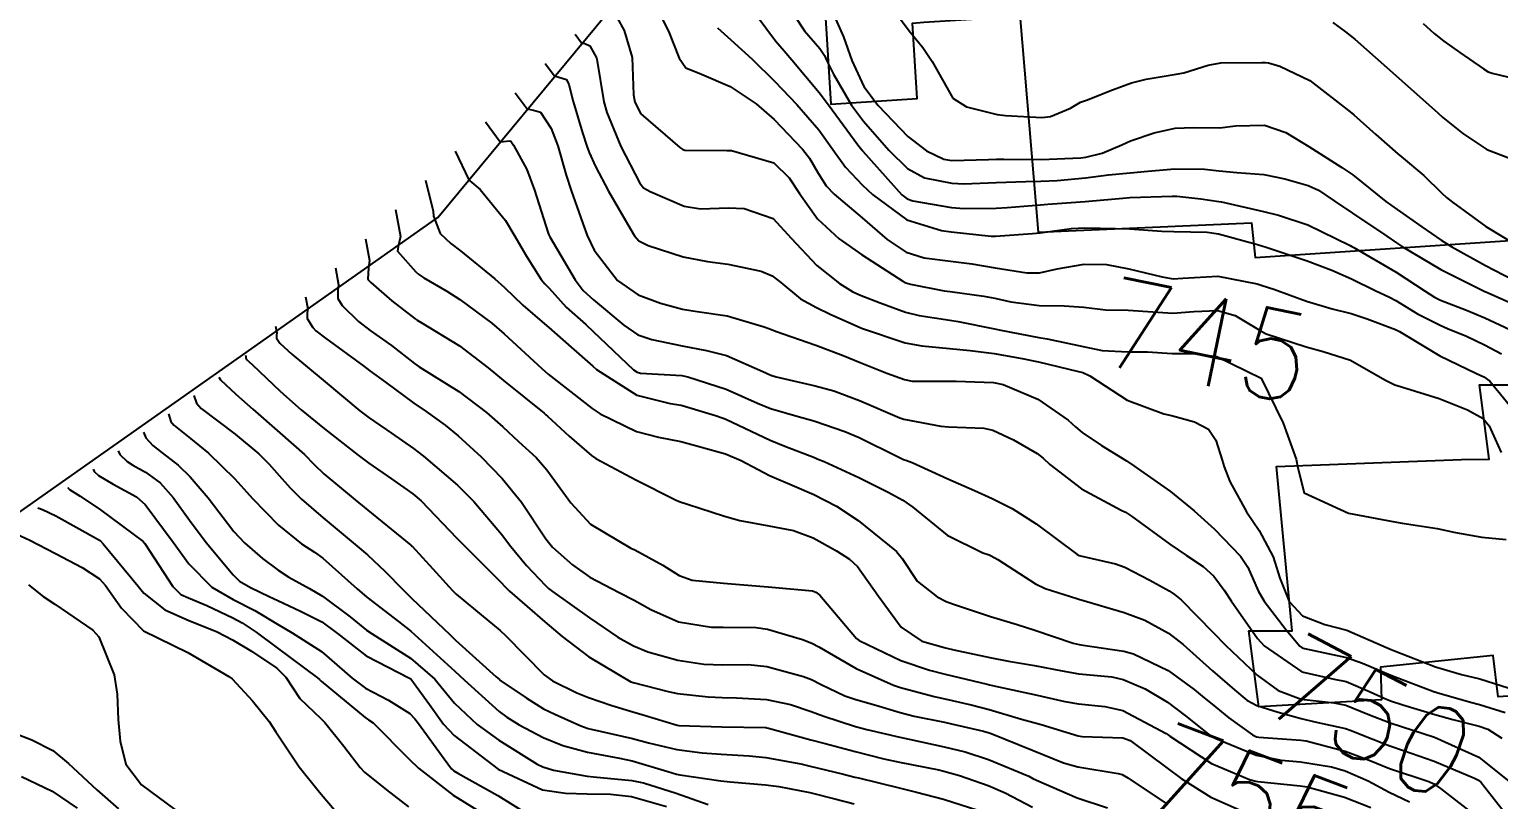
# Model space of a CAD drawing. Header units: metres. Extents: x 318500 to 325275, y 7408834 to 7428799.
# Drawn here: x 322709.2 to 322775.1, y 7418448.7 to 7418483.2 of the extents above; entities that cross this region are included whole.
import ezdxf
from ezdxf.enums import TextEntityAlignment as Align

# ---------------------------------------------------------------- set-up
doc = ezdxf.new("R2010")
doc.units = ezdxf.units.M
doc.header["$MEASUREMENT"] = 0
for name, color, linetype in [('Area', 45, 'Continuous'), ('Cotas', 45, 'Continuous'), ('Curvas de Nivel 1m', 11, 'Continuous'), ('Curvas de Nivel 5m', 15, 'Continuous'), ('Edificações', 30, 'Continuous'), ('Vias Primárias', 230, 'Continuous')]:
    doc.layers.add(name, color=color, linetype=linetype)
doc.styles.add('Style-STANDARD', font='STANDARD.shx')

msp = doc.modelspace()

# ---------------------------------------------------------------- linework, layer by layer
at = {"layer": 'Area'}
msp.add_lwpolyline([(322698.596, 7418454.465), (322727.504, 7418474.798), (322735.121, 7418483.975)], dxfattribs=at)
at = {"layer": 'Curvas de Nivel 1m', "flags": 128}
for points, elevation in [([(322737.464, 7418483.958), (322737.863, 7418483.153), (322738.341, 7418481.945), (322738.644, 7418481.513), (322739.343, 7418481.226), (322740.632, 7418480.684), (322741.791, 7418479.898), (322742.61, 7418479.193), (322743.878, 7418477.871), (322744.184, 7418477.464), (322744.579, 7418476.794), (322744.944, 7418476.225), (322745.301, 7418475.849), (322746.554, 7418474.785), (322747.676, 7418473.819), (322748.532, 7418473.25), (322749.335, 7418472.991), (322750.526, 7418472.841), (322751.477, 7418472.718), (322752.522, 7418472.549), (322753.941, 7418472.313), (322754.519, 7418472.323), (322755.306, 7418472.503), (322756.525, 7418472.713), (322757.528, 7418472.688), (322758.522, 7418472.502), (322760.027, 7418472.145), (322760.516, 7418472.055), (322760.953, 7418472.08), (322762.518, 7418472.174), (322764.279, 7418471.828), (322764.512, 7418471.752), (322765.029, 7418471.585), (322766.505, 7418471.054), (322767.645, 7418470.697), (322768.499, 7418470.487), (322769.224, 7418470.259), (322770.493, 7418469.772), (322770.671, 7418469.687), (322770.977, 7418469.505), (322772.477, 7418468.592), (322774.129, 7418467.802), (322774.463, 7418467.647), (322774.73, 7418467.457), (322776.225, 7418465.641)], 744), ([(322741.797, 7418483.899), (322742.658, 7418482.724), (322743.047, 7418482.277), (322743.396, 7418481.879), (322744.628, 7418480.402), (322745.039, 7418479.854), (322746.367, 7418478.06), (322746.539, 7418477.831), (322746.56, 7418477.8), (322746.589, 7418477.769), (322748.338, 7418475.812), (322748.567, 7418475.632), (322748.826, 7418475.546), (322750.562, 7418475.253), (322751.133, 7418475.2), (322752.562, 7418475.219), (322753.059, 7418475.249), (322754.565, 7418475.374), (322754.885, 7418475.406), (322756.567, 7418475.523), (322756.727, 7418475.538), (322758.261, 7418475.675), (322758.57, 7418475.697), (322760.465, 7418475.757), (322760.571, 7418475.76), (322760.681, 7418475.759), (322761.748, 7418475.632), (322762.569, 7418475.525), (322762.684, 7418475.503), (322764.562, 7418475.065), (322765.245, 7418474.904), (322766.554, 7418474.479), (322768.455, 7418473.541), (322768.539, 7418473.496), (322768.623, 7418473.455), (322770.522, 7418472.347), (322771.822, 7418471.5), (322772.241, 7418471.226), (322772.506, 7418471.093), (322773.674, 7418470.645), (322774.498, 7418470.299), (322776.33, 7418469.442)], 742), ([(322743.509, 7418483.877), (322743.973, 7418483.18), (322744.655, 7418482.385), (322744.864, 7418482.069), (322744.96, 7418481.855), (322745.262, 7418481.23), (322746.081, 7418479.838), (322746.609, 7418479.122), (322747.749, 7418477.818), (322748.582, 7418477.003), (322749.357, 7418476.577), (322750.576, 7418476.336), (322751.117, 7418476.314), (322752.576, 7418476.368), (322753.903, 7418476.41), (322754.577, 7418476.426), (322755.311, 7418476.453), (322756.579, 7418476.574), (322757.605, 7418476.71), (322758.581, 7418476.809), (322759.369, 7418476.875), (322760.583, 7418476.981), (322761.925, 7418476.972), (322762.583, 7418476.893), (322763.376, 7418476.818), (322764.581, 7418476.736), (322765.526, 7418476.532), (322766.577, 7418476.237), (322767.041, 7418476.029), (322767.747, 7418475.552), (322768.562, 7418475), (322770.106, 7418473.965), (322770.542, 7418473.669), (322770.764, 7418473.517), (322772.525, 7418472.461), (322774.47, 7418471.501), (322774.51, 7418471.483), (322774.553, 7418471.46), (322776.502, 7418470.606)], 741), ([(322748.179, 7418483.815), (322748.664, 7418483.172), (322749.278, 7418482.423), (322749.696, 7418481.794), (322750.626, 7418480.156), (322751.238, 7418479.771), (322752.615, 7418479.425), (322752.989, 7418479.372), (322754.613, 7418479.28), (322755.004, 7418479.334), (322755.902, 7418479.711), (322756.355, 7418479.973), (322756.626, 7418480.069), (322757.793, 7418480.528), (322758.637, 7418480.843), (322759.298, 7418481.013), (322760.644, 7418481.235), (322760.992, 7418481.298), (322762.092, 7418481.628), (322762.651, 7418481.732), (322764.492, 7418481.761), (322764.652, 7418481.754), (322764.788, 7418481.735), (322765.295, 7418481.59), (322766.641, 7418480.947), (322768.461, 7418479.542), (322768.618, 7418479.403), (322769.605, 7418478.53), (322770.592, 7418477.658), (322770.764, 7418477.517), (322771.769, 7418476.689), (322772.574, 7418475.896), (322772.781, 7418475.696), (322773.048, 7418475.483), (322774.554, 7418474.404), (322776.14, 7418473.444)], 739), ([(322767.68, 7418483.555), (322768.253, 7418483.133), (322768.663, 7418482.798), (322770.1, 7418481.526), (322770.643, 7418481.045), (322772.388, 7418479.493), (322772.617, 7418479.291), (322773.512, 7418478.57), (322774.596, 7418477.858), (322775.66, 7418477.449)], 738), ([(322771.73, 7418483.504), (322772.229, 7418483.06), (322772.662, 7418482.712), (322773.382, 7418482.204), (322774.447, 7418481.463), (322774.648, 7418481.339), (322774.834, 7418481.271), (322776.641, 7418480.84)], 737), ([(322733.67, 7418483.02), (322733.959, 7418482.636), (322734.101, 7418482.601), (322734.323, 7418482.503), (322734.628, 7418481.969), (322734.649, 7418481.904), (322734.958, 7418479.987), (322735.094, 7418479.504), (322735.729, 7418477.979), (322736.574, 7418476.345), (322736.743, 7418476.138), (322737.04, 7418475.963), (322738.56, 7418475.302), (322739.292, 7418475.196), (322740.56, 7418475.237), (322741.263, 7418475.2), (322742.553, 7418474.75), (322743.366, 7418473.878), (322744.522, 7418472.644), (322745.536, 7418471.845), (322746.134, 7418471.463), (322746.505, 7418471.294), (322747.356, 7418470.967), (322748.497, 7418470.558), (322749.106, 7418470.41), (322750.494, 7418470.202), (322750.861, 7418470.142), (322752.491, 7418469.804), (322752.782, 7418469.747), (322754.485, 7418469.417), (322754.859, 7418469.35), (322756.48, 7418469.02), (322757.326, 7418468.838), (322758.477, 7418468.77), (322759.362, 7418468.776), (322760.476, 7418468.705), (322761.418, 7418468.693), (322762.474, 7418468.558), (322764.46, 7418467.59), (322765.447, 7418465.58), (322766.028, 7418463.96), (322766.111, 7418463.573), (322766.393, 7418462.453), (322768.38, 7418461.54), (322770.375, 7418461.164), (322770.787, 7418461.092), (322772.37, 7418460.843), (322773.181, 7418460.664), (322774.365, 7418460.456), (322775.456, 7418460.351)], 746), ([(322740.054, 7418483.309), (322740.659, 7418482.771), (322741.622, 7418481.9), (322742.635, 7418480.899), (322743.62, 7418479.875), (322744.603, 7418478.736), (322745.24, 7418477.85), (322745.803, 7418477.062), (322746.574, 7418476.248), (322747.016, 7418475.826), (322748.553, 7418474.694), (322750.12, 7418474.213), (322750.546, 7418474.162), (322752.338, 7418473.959), (322752.543, 7418473.957), (322754.198, 7418474.081), (322754.546, 7418474.118), (322755.95, 7418474.308), (322756.55, 7418474.336), (322757.921, 7418474.307), (322758.549, 7418474.285), (322760.011, 7418474.193), (322760.548, 7418474.171), (322762.039, 7418474.136), (322762.547, 7418474.062), (322764.303, 7418473.594), (322764.539, 7418473.52), (322764.639, 7418473.488), (322766.529, 7418472.854), (322767.641, 7418472.436), (322768.518, 7418472.042), (322769.584, 7418471.529), (322770.218, 7418471.234), (322770.506, 7418471.08), (322771.484, 7418470.484), (322772.495, 7418469.969), (322772.831, 7418469.823), (322773.673, 7418469.472), (322774.484, 7418469.082), (322775.246, 7418468.685)], 743), ([(322732.33, 7418481.71), (322732.741, 7418481.156), (322732.944, 7418481.101), (322733.285, 7418480.99), (322733.395, 7418480.772), (322733.576, 7418480.006), (322734.003, 7418478.594), (322734.201, 7418477.996), (322734.303, 7418477.71), (322734.581, 7418477.084), (322735.168, 7418475.984), (322736.041, 7418474.481), (322736.339, 7418473.972), (322736.537, 7418473.749), (322736.954, 7418473.543), (322738.527, 7418473.043), (322739.614, 7418472.834), (322740.522, 7418472.712), (322742.015, 7418472.397), (322742.514, 7418472.18), (322742.896, 7418471.884), (322743.789, 7418471.157), (322744.499, 7418470.765), (322745.114, 7418470.469), (322746.49, 7418469.846), (322746.524, 7418469.83), (322748.481, 7418469.181), (322749.234, 7418469.043), (322750.477, 7418468.93), (322751.403, 7418468.839), (322752.474, 7418468.693), (322753.73, 7418468.479), (322754.469, 7418468.328), (322756.267, 7418467.899), (322756.462, 7418467.844), (322756.768, 7418467.695), (322758.444, 7418466.609), (322760.095, 7418465.993), (322760.434, 7418465.92), (322761.474, 7418465.634), (322762.103, 7418465.301), (322762.422, 7418464.814), (322762.714, 7418463.916), (322762.806, 7418463.614), (322763.05, 7418462.961), (322763.806, 7418461.599), (322764.367, 7418460.752), (322764.995, 7418459.584), (322765.303, 7418458.617), (322765.725, 7418457.576), (322766.32, 7418456.936), (322767.32, 7418456.549), (322768.311, 7418456.284), (322770.095, 7418455.513), (322770.299, 7418455.417), (322770.445, 7418455.361), (322772.287, 7418454.644), (322773.455, 7418454.3), (322774.28, 7418454.106), (322776.21, 7418453.492)], 747), ([(322730.98, 7418480.4), (322731.524, 7418479.675), (322731.804, 7418479.623), (322732.118, 7418479.533), (322732.602, 7418478.793), (322732.889, 7418478.016), (322733.262, 7418476.695), (322733.494, 7418476.006), (322734.017, 7418474.529), (322734.21, 7418473.995), (322734.53, 7418473.34), (322735.578, 7418471.979), (322736.504, 7418471.327), (322737.504, 7418470.959), (322738.497, 7418470.69), (322739.148, 7418470.582), (322740.495, 7418470.387), (322742.149, 7418469.893), (322742.488, 7418469.77), (322742.669, 7418469.706), (322744.478, 7418469.069), (322745.708, 7418468.605), (322746.467, 7418468.303), (322747.664, 7418467.818), (322748.456, 7418467.527), (322748.799, 7418467.46), (322750.455, 7418467.452), (322750.775, 7418467.456), (322752.455, 7418467.397), (322752.883, 7418467.316), (322754.444, 7418466.657), (322755.797, 7418465.709), (322756.127, 7418465.405), (322756.425, 7418465.152), (322757.3, 7418464.568), (322758.412, 7418463.878), (322758.747, 7418463.667), (322760.393, 7418462.508), (322761.461, 7418461.634), (322762.368, 7418460.819), (322763.529, 7418459.602), (322763.861, 7418459.113), (322764.335, 7418458.055), (322764.601, 7418457.587), (322765.585, 7418456.303), (322766.2, 7418455.571), (322766.299, 7418455.496), (322766.403, 7418455.464), (322768.293, 7418455.063), (322769.018, 7418454.8), (322770.281, 7418454.264), (322772.237, 7418453.524), (322772.27, 7418453.514), (322772.345, 7418453.489), (322773.865, 7418453.065), (322774.265, 7418452.96), (322775.411, 7418452.592)], 748), ([(322729.64, 7418479.09), (322730.307, 7418478.195), (322730.732, 7418478.234), (322730.778, 7418478.232), (322730.907, 7418478.045), (322731.496, 7418476.953), (322731.846, 7418476.031), (322732.461, 7418474.101), (322732.497, 7418474.021), (322732.539, 7418473.94), (322733.665, 7418472.003), (322734.033, 7418471.525), (322734.501, 7418471.108), (322735.856, 7418469.976), (322736.484, 7418469.54), (322737.108, 7418469.334), (322738.477, 7418469.047), (322739.567, 7418468.83), (322740.47, 7418468.605), (322742.089, 7418467.894), (322742.458, 7418467.725), (322742.688, 7418467.655), (322744.451, 7418467.253), (322745.275, 7418467.02), (322746.441, 7418466.593), (322748.239, 7418465.812), (322748.429, 7418465.748), (322750.086, 7418465.444), (322750.426, 7418465.404), (322752.014, 7418465.345), (322752.425, 7418465.255), (322753.34, 7418464.822), (322754.415, 7418464.219), (322754.684, 7418463.997), (322754.975, 7418463.722), (322756.394, 7418462.628), (322758.179, 7418461.673), (322758.379, 7418461.575), (322758.642, 7418461.401), (322760.358, 7418460.151), (322761.113, 7418459.639), (322761.859, 7418459.141), (322762.341, 7418458.715), (322762.807, 7418458.085), (322763.115, 7418457.608), (322764.305, 7418455.919), (322764.602, 7418455.587), (322766.283, 7418454.421), (322767.735, 7418454.092), (322768.277, 7418453.979), (322769.353, 7418453.524), (322769.984, 7418453.231), (322770.266, 7418453.123), (322770.828, 7418452.941), (322772.26, 7418452.504), (322773.062, 7418452.282), (322774.255, 7418451.981), (322774.641, 7418451.841), (322775.271, 7418451.445)], 749), ([(322726.95, 7418476.47), (322727.291, 7418475.083), (322727.312, 7418474.853), (322727.619, 7418474.084), (322728.097, 7418473.64), (322728.528, 7418473.298), (322730.071, 7418472.054), (322730.506, 7418471.657), (322731.329, 7418470.869), (322732.292, 7418470.023), (322732.488, 7418469.859), (322733.494, 7418468.986), (322734.462, 7418468.127), (322734.623, 7418467.988), (322736.443, 7418466.834), (322737.934, 7418466.452), (322738.437, 7418466.375), (322739.967, 7418465.917), (322740.31, 7418465.793), (322740.428, 7418465.75), (322740.721, 7418465.613), (322742.419, 7418464.806), (322743.078, 7418464.541), (322744.412, 7418464.028), (322744.531, 7418463.978), (322744.842, 7418463.854), (322746.4, 7418463.144), (322747.726, 7418462.481), (322748.385, 7418462.124), (322748.827, 7418461.803), (322750.362, 7418460.555), (322751.972, 7418459.756), (322752.261, 7418459.664), (322752.349, 7418459.627), (322752.641, 7418459.453), (322754.336, 7418458.361), (322754.767, 7418458.156), (322756.185, 7418457.702), (322756.329, 7418457.661), (322756.38, 7418457.648), (322758.321, 7418457.086), (322759.235, 7418456.743), (322760.308, 7418456.154), (322760.965, 7418455.64), (322762.283, 7418454.463), (322763.264, 7418453.605), (322763.816, 7418453.147), (322764.263, 7418452.907), (322765.229, 7418452.612), (322766.257, 7418452.319), (322766.873, 7418452.178), (322768.253, 7418451.872), (322768.499, 7418451.783), (322769.13, 7418451.527), (322770.244, 7418451.1), (322770.858, 7418450.887), (322772.234, 7418450.404), (322774.037, 7418449.649), (322774.221, 7418449.554), (322774.331, 7418449.458), (322774.837, 7418448.824), (322775.918, 7418447.434)], 751), ([(322725.6, 7418475.16), (322725.829, 7418473.945), (322725.72, 7418473.502), (322725.7, 7418473.285), (322726.514, 7418472.37), (322726.657, 7418472.243), (322726.878, 7418472.094), (322727.914, 7418471.489), (322728.501, 7418471.121), (322729.93, 7418470.056), (322730.483, 7418469.582), (322732.174, 7418468.024), (322732.456, 7418467.776), (322733.475, 7418466.974), (322734.434, 7418466.236), (322734.801, 7418465.986), (322736.422, 7418465.198), (322737.412, 7418464.947), (322738.418, 7418464.754), (322739.066, 7418464.579), (322740.413, 7418464.203), (322741.123, 7418463.903), (322742.4, 7418463.23), (322743.521, 7418462.745), (322744.388, 7418462.371), (322745.403, 7418461.845), (322746.371, 7418461.214), (322748.101, 7418459.812), (322748.347, 7418459.505), (322749.027, 7418458.489), (322749.923, 7418457.786), (322750.327, 7418457.579), (322750.65, 7418457.45), (322752.317, 7418456.902), (322753.51, 7418456.54), (322754.308, 7418456.281), (322756.028, 7418455.704), (322756.299, 7418455.638), (322756.373, 7418455.625), (322758.295, 7418455.345), (322758.728, 7418455.232), (322760.282, 7418454.479), (322761.46, 7418453.632), (322761.898, 7418453.257), (322762.263, 7418452.961), (322763.01, 7418452.361), (322764.078, 7418451.593), (322764.249, 7418451.508), (322764.352, 7418451.485), (322766.247, 7418451.358), (322766.49, 7418451.322), (322768.24, 7418450.854), (322769.309, 7418450.449), (322770.229, 7418450.086), (322771.994, 7418449.492), (322772.218, 7418449.389), (322772.512, 7418449.189), (322774.196, 7418447.877)], 752), ([(322724.26, 7418473.85), (322724.442, 7418472.865), (322724.399, 7418472.539), (322724.365, 7418472.036), (322724.381, 7418472.004), (322724.506, 7418471.879), (322725.438, 7418471.06), (322726.491, 7418470.249), (322726.584, 7418470.191), (322726.761, 7418470.096), (322728.475, 7418469.038), (322729.764, 7418468.057), (322730.452, 7418467.492), (322732.274, 7418466.022), (322732.358, 7418465.95), (322732.429, 7418465.885), (322733.4, 7418464.985), (322734.411, 7418464.117), (322734.597, 7418463.988), (322736.396, 7418463.028), (322738.202, 7418462.123), (322738.382, 7418462.048), (322738.715, 7418461.935), (322740.372, 7418461.401), (322741.061, 7418461.212), (322742.366, 7418460.961), (322743.472, 7418460.765), (322744.359, 7418460.431), (322745.402, 7418459.844), (322745.986, 7418459.475), (322746.343, 7418459.137), (322747.286, 7418457.82), (322748.309, 7418456.416), (322749.238, 7418455.796), (322750.296, 7418455.489), (322750.664, 7418455.405), (322752.29, 7418455.066), (322753.128, 7418454.901), (322754.285, 7418454.701), (322755.536, 7418454.456), (322756.279, 7418454.332), (322757.767, 7418454.188), (322758.276, 7418454.08), (322759.254, 7418453.66), (322760.264, 7418453.058), (322761.07, 7418452.45), (322762.103, 7418451.622), (322762.249, 7418451.523), (322762.43, 7418451.434), (322764.236, 7418450.678), (322765.358, 7418450.454), (322766.232, 7418450.374), (322767.617, 7418450.161), (322768.227, 7418449.984), (322769.265, 7418449.524), (322770.213, 7418449.024), (322771.124, 7418448.583)], 753), ([(322722.91, 7418472.55), (322723.054, 7418471.785), (322723.019, 7418471.534), (322723.018, 7418471.163), (322723.208, 7418470.86), (322723.946, 7418470.135), (322724.476, 7418469.732), (322725.422, 7418469.064), (322726.462, 7418468.246), (322726.675, 7418468.097), (322728.444, 7418467.001), (322729.697, 7418466.057), (322730.424, 7418465.413), (322731.133, 7418464.755), (322731.914, 7418464.027), (322732.402, 7418463.478), (322733.471, 7418462.004), (322734.366, 7418461.04), (322736.167, 7418459.972), (322736.349, 7418459.89), (322737.6, 7418459.209), (322738.338, 7418458.736), (322738.93, 7418458.525), (322740.335, 7418458.394), (322741.963, 7418458.265), (322742.333, 7418458.234), (322742.657, 7418458.209), (322744.332, 7418458.048), (322744.471, 7418457.997), (322744.66, 7418457.855), (322746.301, 7418455.913), (322746.424, 7418455.829), (322748.287, 7418454.933), (322749.58, 7418454.491), (322750.278, 7418454.312), (322752.161, 7418453.862), (322752.271, 7418453.837), (322752.675, 7418453.746), (322754.267, 7418453.398), (322755.647, 7418453.092), (322756.263, 7418452.976), (322757.449, 7418452.869), (322758.26, 7418452.68), (322760.205, 7418451.65), (322760.25, 7418451.62), (322760.367, 7418451.529), (322762.23, 7418450.299), (322763.937, 7418449.594), (322764.219, 7418449.515), (322764.311, 7418449.497), (322766.216, 7418449.31), (322766.525, 7418449.256), (322768.209, 7418448.792), (322769.389, 7418448.335)], 754), ([(322720.22, 7418469.93), (322720.278, 7418469.625), (322720.265, 7418469.526), (322720.267, 7418469.381), (322720.422, 7418469.157), (322720.959, 7418468.666), (322721.57, 7418468.163), (322722.449, 7418467.421), (322724.004, 7418466.134), (322724.427, 7418465.815), (322725.426, 7418465.121), (322726.413, 7418464.432), (322726.604, 7418464.289), (322726.863, 7418464.093), (322728.391, 7418462.79), (322729.121, 7418462.063), (322730.358, 7418460.587), (322730.78, 7418460.044), (322731.493, 7418459.184), (322732.333, 7418458.287), (322732.471, 7418458.157), (322732.655, 7418458.015), (322734.313, 7418456.834), (322735.581, 7418455.977), (322736.294, 7418455.578), (322736.933, 7418455.318), (322738.285, 7418454.935), (322739.445, 7418454.76), (322740.282, 7418454.738), (322741.436, 7418454.745), (322742.282, 7418454.66), (322743.928, 7418454.213), (322744.273, 7418454.077), (322744.719, 7418453.853), (322745.771, 7418453.344), (322746.263, 7418453.171), (322747.163, 7418452.919), (322748.258, 7418452.599), (322748.892, 7418452.437), (322750.254, 7418452.154), (322750.566, 7418452.088), (322751.994, 7418451.754), (322752.249, 7418451.686), (322752.348, 7418451.649), (322754.237, 7418450.885), (322755.598, 7418450.341), (322756.227, 7418450.152), (322758.044, 7418449.851), (322758.222, 7418449.808), (322758.473, 7418449.667), (322760.203, 7418448.508)], 756), ([(322718.88, 7418468.62), (322718.891, 7418468.546), (322718.886, 7418468.521), (322718.889, 7418468.488), (322718.923, 7418468.433), (322719.17, 7418468.199), (322720.442, 7418466.992), (322721.371, 7418466.166), (322722.417, 7418465.316), (322723.931, 7418464.135), (322724.405, 7418463.779), (322725.429, 7418463.079), (322726.385, 7418462.409), (322726.757, 7418462.094), (322728.355, 7418460.421), (322728.702, 7418460.066), (322730.334, 7418458.441), (322730.523, 7418458.239), (322730.72, 7418458.044), (322732.31, 7418456.659), (322733.086, 7418456.008), (322734.287, 7418455.09), (322736.17, 7418453.971), (322736.27, 7418453.935), (322737.848, 7418453.529), (322738.265, 7418453.447), (322739.641, 7418453.296), (322740.264, 7418453.266), (322740.908, 7418453.259), (322742.263, 7418453.179), (322743.343, 7418452.956), (322744.258, 7418452.64), (322744.829, 7418452.425), (322746.251, 7418451.963), (322746.76, 7418451.825), (322748.245, 7418451.483), (322748.657, 7418451.391), (322750.239, 7418451.054), (322751.177, 7418450.825), (322752.231, 7418450.488), (322754.031, 7418449.732), (322754.219, 7418449.639), (322754.386, 7418449.559), (322756.206, 7418448.77), (322757.566, 7418448.313)], 757), ([(322717.68, 7418467.64), (322717.745, 7418467.512), (322718.44, 7418466.872), (322719.2, 7418466.198), (322720.415, 7418465.147), (322721.53, 7418464.163), (322721.964, 7418463.725), (322722.392, 7418463.304), (322723.794, 7418462.136), (322724.373, 7418461.674), (322726.302, 7418460.101), (322726.326, 7418460.077), (322726.35, 7418460.054), (322727.287, 7418459.033), (322728.159, 7418458.073), (322728.328, 7418457.904), (322729.197, 7418457.181), (322730.303, 7418456.271), (322730.547, 7418456.046), (322732.274, 7418454.291), (322732.656, 7418454.014), (322733.745, 7418453.478), (322734.263, 7418453.271), (322735.324, 7418452.915), (322736.257, 7418452.622), (322736.763, 7418452.471), (322738.251, 7418452.033), (322738.328, 7418452.017), (322740.25, 7418451.954), (322742.222, 7418451.919), (322742.25, 7418451.915), (322742.272, 7418451.912), (322742.345, 7418451.889), (322744.243, 7418451.373), (322744.893, 7418451.198), (322746.235, 7418450.841), (322747.526, 7418450.522), (322748.228, 7418450.366), (322749.992, 7418450.015), (322750.223, 7418449.96), (322750.921, 7418449.769), (322752.214, 7418449.326), (322752.966, 7418448.985), (322754.199, 7418448.354)], 758), ([(322716.55, 7418466.82), (322716.672, 7418466.466), (322716.884, 7418466.225), (322718.413, 7418465.081), (322719.478, 7418464.194), (322719.943, 7418463.734), (322720.39, 7418463.225), (322720.881, 7418462.668), (322721.386, 7418462.165), (322722.368, 7418461.33), (322723.801, 7418460.135), (322724.345, 7418459.669), (322725.147, 7418458.926), (322725.943, 7418458.106), (322726.324, 7418457.73), (322728.054, 7418456.074), (322728.297, 7418455.846), (322730.133, 7418454.19), (322730.27, 7418454.069), (322730.296, 7418454.05), (322731.478, 7418453.248), (322732.257, 7418452.766), (322732.756, 7418452.514), (322733.928, 7418451.995), (322734.248, 7418451.879), (322734.392, 7418451.844), (322736.242, 7418451.421), (322736.965, 7418451.233), (322738.235, 7418450.939), (322739.372, 7418450.783), (322740.232, 7418450.719), (322741.478, 7418450.651), (322742.23, 7418450.577), (322743.797, 7418450.296), (322744.225, 7418450.194), (322745.655, 7418449.838), (322746.218, 7418449.7), (322746.387, 7418449.659), (322748.211, 7418449.208), (322748.986, 7418449.02), (322750.204, 7418448.704), (322751.742, 7418448.211)], 759), ([(322714.29, 7418465.17), (322714.395, 7418464.911), (322714.714, 7418464.565), (322715.135, 7418464.249), (322715.852, 7418463.696), (322716.389, 7418463.172), (322717.198, 7418462.222), (322718.358, 7418460.719), (322718.825, 7418460.203), (322719.645, 7418459.496), (322720.338, 7418458.975), (322720.825, 7418458.663), (322721.754, 7418458.159), (322722.325, 7418457.81), (322723.567, 7418456.881), (322724.302, 7418456.294), (322724.554, 7418456.126), (322726.284, 7418455.026), (322727.373, 7418454.083), (322727.784, 7418453.596), (322728.259, 7418453.013), (322729.266, 7418452.06), (322730.239, 7418451.346), (322731.97, 7418450.278), (322732.222, 7418450.155), (322732.7, 7418450.013), (322734.216, 7418449.733), (322734.497, 7418449.706), (322736.214, 7418449.544), (322736.74, 7418449.434), (322738.206, 7418448.978), (322739.643, 7418448.474)], 761), ([(322713.16, 7418464.34), (322713.238, 7418464.162), (322713.556, 7418463.851), (322713.812, 7418463.687), (322714.391, 7418463.369), (322715.037, 7418462.901), (322715.633, 7418462.241), (322716.365, 7418461.223), (322717.113, 7418460.222), (322718.328, 7418458.766), (322718.611, 7418458.492), (322719.105, 7418458.198), (322719.941, 7418457.802), (322720.321, 7418457.612), (322721.337, 7418457.142), (322722.308, 7418456.666), (322723.007, 7418456.143), (322724.285, 7418455.136), (322726.233, 7418454.139), (322726.27, 7418454.117), (322726.289, 7418454.1), (322727.127, 7418452.955), (322727.767, 7418452.077), (322728.242, 7418451.557), (322730.22, 7418450.05), (322732.207, 7418449.129), (322733.241, 7418448.968), (322734.204, 7418448.94), (322735.255, 7418448.929), (322736.203, 7418448.821), (322737.77, 7418448.373)], 762), ([(322712.03, 7418463.51), (322712.076, 7418463.409), (322712.271, 7418463.227), (322712.936, 7418462.833), (322713.979, 7418462.266), (322714.375, 7418461.93), (322715.629, 7418460.241), (322716.335, 7418459.26), (322717.362, 7418458.22), (322718.315, 7418457.67), (322719.295, 7418457.176), (322720.306, 7418456.557), (322720.962, 7418456.17), (322722.288, 7418455.329), (322723.658, 7418454.136), (322724.266, 7418453.69), (322725.299, 7418453.153), (322726.255, 7418452.552), (322726.472, 7418452.317), (322726.635, 7418452.094), (322727.792, 7418450.511), (322728.121, 7418450.071), (322728.219, 7418449.984), (322728.41, 7418449.875), (322730.202, 7418448.867), (322731.54, 7418448.03)], 763), ([(322710.9, 7418462.69), (322710.915, 7418462.656), (322710.977, 7418462.6), (322711.458, 7418462.299), (322712.371, 7418461.688), (322714.275, 7418460.261), (322714.349, 7418460.179), (322715.615, 7418458.241), (322715.977, 7418457.895), (322716.315, 7418457.735), (322717.137, 7418457.396), (322718.306, 7418456.848), (322718.725, 7418456.622), (322719.347, 7418456.194), (322720.29, 7418455.498), (322722.105, 7418454.152), (322722.191, 7418454.073), (322722.268, 7418453.995), (322723.051, 7418453.354), (322724.252, 7418452.365), (322724.392, 7418452.268), (322724.603, 7418452.125), (322726.226, 7418450.496), (322726.646, 7418450.094), (322728.202, 7418448.888), (322729.53, 7418448.057)], 764), ([(322708.612, 7418460.594), (322709.196, 7418460.327), (322710.341, 7418459.726), (322711.536, 7418459.094), (322712.324, 7418458.589), (322712.593, 7418458.286), (322713.307, 7418457.272), (322714.3, 7418456.26), (322716.286, 7418455.285), (322718.127, 7418454.211), (322718.269, 7418454.1), (322719.188, 7418453.124), (322719.942, 7418452.185), (322720.243, 7418451.728), (322721.286, 7418450.164), (322722.203, 7418449.022), (322722.944, 7418448.142)], 766), ([(322709.132, 7418458.328), (322709.796, 7418457.799), (322710.311, 7418457.455), (322712.029, 7418456.293), (322712.296, 7418455.996), (322712.984, 7418454.279), (322713.113, 7418453.422), (322713.159, 7418452.276), (322713.256, 7418451.301), (322713.499, 7418450.271), (322714.206, 7418449.348), (322715.709, 7418448.237)], 767), ([(322708.234, 7418451.777), (322709.281, 7418451.374), (322710.226, 7418450.886), (322710.929, 7418450.303), (322712.203, 7418449.131), (322713.18, 7418448.275)], 768), ([(322708.826, 7418449.716), (322710.201, 7418449.066), (322711.313, 7418448.299)], 769)]:
    msp.add_lwpolyline(points, dxfattribs=dict(at, elevation=elevation))
at = {"layer": 'Curvas de Nivel 5m', "flags": 128}
for points, elevation in [([(322735.562, 7418483.761), (322735.868, 7418483.184), (322736.233, 7418481.974), (322736.294, 7418480.304), (322736.344, 7418479.973), (322736.612, 7418479.458), (322738.368, 7418477.943), (322738.5, 7418477.852), (322738.589, 7418477.82), (322740.478, 7418477.801), (322740.589, 7418477.81), (322740.692, 7418477.806), (322742.584, 7418477.248), (322743.284, 7418476.587), (322743.744, 7418475.872), (322744.553, 7418474.744), (322745.521, 7418473.845), (322746.53, 7418473.148), (322748.378, 7418471.945), (322748.511, 7418471.875), (322748.731, 7418471.807), (322750.24, 7418471.517), (322750.507, 7418471.476), (322752.017, 7418471.269), (322752.504, 7418471.184), (322753.229, 7418471.016), (322754.501, 7418470.852), (322755.627, 7418470.839), (322756.501, 7418470.772), (322757.477, 7418470.663), (322758.5, 7418470.639), (322759.597, 7418470.562), (322760.499, 7418470.512), (322761.447, 7418470.583), (322762.5, 7418470.629), (322763.291, 7418470.401), (322764.491, 7418469.69), (322764.691, 7418469.588), (322766.481, 7418469), (322767.253, 7418468.783), (322768.473, 7418468.395), (322770.021, 7418467.517), (322770.457, 7418467.293), (322770.76, 7418467.203), (322772.448, 7418466.685), (322773.732, 7418466.179), (322774.435, 7418465.789), (322774.699, 7418465.456), (322775.234, 7418464.264)], 745), ([(322745.29, 7418483.851), (322745.722, 7418482.905), (322746.086, 7418481.838), (322746.633, 7418480.674), (322747.267, 7418479.824), (322748.599, 7418478.431), (322749.447, 7418477.797), (322750.222, 7418477.422), (322750.586, 7418477.355), (322752.23, 7418477.399), (322752.587, 7418477.414), (322752.918, 7418477.416), (322754.587, 7418477.403), (322756.368, 7418477.484), (322756.588, 7418477.508), (322757.322, 7418477.689), (322758.206, 7418478.065), (322758.598, 7418478.236), (322759.668, 7418478.6), (322760.607, 7418478.807), (322761.409, 7418478.837), (322762.608, 7418478.83), (322763.31, 7418478.913), (322764.61, 7418478.948), (322765.573, 7418478.618), (322766.596, 7418477.991), (322767.258, 7418477.56), (322768.088, 7418477.051), (322768.582, 7418476.714), (322770.064, 7418475.525), (322770.565, 7418475.156), (322771.673, 7418474.384), (322772.544, 7418473.781), (322773.017, 7418473.483), (322774.528, 7418472.643), (322776.154, 7418471.805)], 740), ([(322728.29, 7418477.78), (322728.903, 7418476.487), (322728.94, 7418476.441), (322729.404, 7418476.062), (322730.549, 7418474.666), (322730.923, 7418474.044), (322731.494, 7418473.067), (322732.152, 7418472.025), (322732.316, 7418471.831), (322732.506, 7418471.624), (322733.271, 7418470.781), (322734.149, 7418469.995), (322734.486, 7418469.693), (322736.294, 7418467.972), (322736.458, 7418467.858), (322736.604, 7418467.821), (322738.457, 7418467.708), (322738.732, 7418467.659), (322740.448, 7418467.101), (322741.857, 7418466.477), (322742.435, 7418466.238), (322743.686, 7418465.871), (322744.279, 7418465.713), (322744.428, 7418465.668), (322745.778, 7418465.195), (322746.421, 7418464.927), (322748.164, 7418464.061), (322748.411, 7418463.948), (322748.515, 7418463.912), (322748.794, 7418463.804), (322750.4, 7418463.082), (322751.603, 7418462.55), (322752.387, 7418462.197), (322753.293, 7418461.741), (322754.37, 7418461.056), (322756.192, 7418459.702), (322756.291, 7418459.643), (322756.349, 7418459.624), (322757.929, 7418459.26), (322758.344, 7418459.113), (322759.462, 7418458.535), (322760.334, 7418458.05), (322760.577, 7418457.891), (322760.874, 7418457.642), (322762.308, 7418456.185), (322762.859, 7418455.612), (322764.28, 7418454.268), (322765.221, 7418453.58), (322766.266, 7418453.195), (322767.742, 7418453.025), (322768.264, 7418452.924), (322769.249, 7418452.514), (322770.256, 7418452.129), (322772.25, 7418451.49), (322774.237, 7418450.588), (322775.664, 7418449.438)], 750), ([(322721.57, 7418471.24), (322721.667, 7418470.706), (322721.644, 7418470.531), (322721.647, 7418470.275), (322721.893, 7418469.867), (322722.038, 7418469.719), (322722.472, 7418469.39), (322724.183, 7418468.133), (322724.457, 7418467.929), (322725.153, 7418467.416), (322726.436, 7418466.477), (322726.981, 7418466.092), (322727.83, 7418465.485), (322728.419, 7418465.01), (322729.451, 7418464.06), (322730.396, 7418463.096), (322731.269, 7418462.037), (322732.355, 7418460.383), (322732.657, 7418460.015), (322733.558, 7418459.217), (322734.337, 7418458.67), (322735.651, 7418457.977), (322736.325, 7418457.64), (322737.064, 7418457.214), (322738.311, 7418456.661), (322739.798, 7418456.427), (322740.308, 7418456.422), (322741.794, 7418456.409), (322742.307, 7418456.338), (322743.879, 7418455.866), (322744.298, 7418455.706), (322744.616, 7418455.535), (322746.281, 7418454.566), (322747.967, 7418453.813), (322748.269, 7418453.714), (322749.787, 7418453.309), (322750.264, 7418453.201), (322751.445, 7418452.945), (322752.26, 7418452.733), (322753.701, 7418452.29), (322754.254, 7418452.143), (322754.588, 7418452.06), (322755.711, 7418451.708), (322756.248, 7418451.543), (322756.428, 7418451.517), (322758.247, 7418451.465), (322758.58, 7418451.331), (322760.227, 7418450.11), (322760.868, 7418449.64), (322762.208, 7418448.799), (322763.623, 7418448.175)], 755), ([(322715.42, 7418465.99), (322715.53, 7418465.647), (322715.658, 7418465.48), (322716.41, 7418464.889), (322717.211, 7418464.222), (322718.389, 7418463.07), (322718.802, 7418462.622), (322719.184, 7418462.198), (322720.362, 7418460.992), (322721.384, 7418460.164), (322721.979, 7418459.788), (322722.344, 7418459.521), (322723.88, 7418458.135), (322724.325, 7418457.764), (322725.739, 7418456.679), (322726.302, 7418456.239), (322726.463, 7418456.098), (322728.276, 7418454.442), (322728.687, 7418454.066), (322730.256, 7418452.646), (322730.598, 7418452.389), (322731.153, 7418452.036), (322732.242, 7418451.469), (322733.123, 7418451.121), (322734.232, 7418450.809), (322735.659, 7418450.545), (322736.227, 7418450.421), (322737.829, 7418449.946), (322738.218, 7418449.826), (322738.364, 7418449.792), (322740.214, 7418449.53), (322740.633, 7418449.487), (322742.212, 7418449.349), (322742.815, 7418449.276), (322744.207, 7418449.001), (322745.332, 7418448.714), (322746.2, 7418448.494)], 760), ([(322709.56, 7418461.78), (322709.758, 7418461.706), (322710.367, 7418461.411), (322712.321, 7418460.32), (322712.35, 7418460.304), (322712.48, 7418460.156), (322714.051, 7418458.264), (322714.173, 7418458.117), (322714.317, 7418457.948), (322715.258, 7418457.194), (322716.305, 7418456.742), (322717.609, 7418456.217), (322718.295, 7418455.855), (322719.145, 7418455.339), (322720.276, 7418454.576), (322720.678, 7418454.174), (322721.317, 7418453.221), (322722.252, 7418452.323), (322722.442, 7418452.148), (322723.295, 7418451.078), (322724.017, 7418450.132), (322724.217, 7418449.921), (322725.2, 7418449.12), (322726.194, 7418448.357)], 765)]:
    msp.add_lwpolyline(points, dxfattribs=dict(at, elevation=elevation))
at = {"layer": 'Edificações'}
for points in [[(322761.881, 7418493.876), (322752.82, 7418493.48), (322754.458, 7418474.148), (322764.027, 7418474.566), (322764.2, 7418473.012), (322795.388, 7418475.088), (322794.458, 7418496.355), (322761.764, 7418494.926)], [(322749.326, 7418483.56), (322753.126, 7418483.808), (322752.598, 7418491.88), (322748.798, 7418491.632), (322748.798, 7418491.632), (322748.663, 7418493.703), (322744.268, 7418493.415), (322744.931, 7418483.273), (322745.153, 7418479.889), (322749.028, 7418480.143), (322748.807, 7418483.526)]]:
    msp.add_lwpolyline(points, close=True, dxfattribs=at)
msp.add_lwpolyline([(322781.539, 7418453.736), (322775.1, 7418453.292), (322774.878, 7418455.155), (322769.815, 7418454.623), (322769.859, 7418453.159), (322764.352, 7418452.849), (322763.908, 7418456.264), (322765.862, 7418456.264), (322765.152, 7418463.636), (322773.456, 7418463.946), (322774.701, 7418463.961), (322774.257, 7418467.287), (322777.01, 7418467.287)], dxfattribs=at)
at = {"layer": 'Vias Primárias'}
for points in [[(323715.644, 7420145.548, 0), (323709.04, 7420132.939)], [(323831.088, 7420001.787, 0), (323833.844, 7420008.443, 0.220888)], [(322871.755, 7418055.651, 0.000002), (322880.943, 7418048.886, -0.018146)]]:
    msp.add_lwpolyline(points, format="xyb", dxfattribs=at)

# ---------------------------------------------------------------- texts
at = {"layer": 'Cotas', "style": 'Style-STANDARD'}
for s, rotation, p in [('745', 348.31284, (322762.026, 7418469.283, 745)), ('750', 332.24646, (322769.368, 7418452.393, 750)), ('755', 339.25237, (322763.964, 7418448.733, 755))]:
    msp.add_text(s, height=4, rotation=rotation, dxfattribs=at).set_placement(p, align=Align.MIDDLE_CENTER)

doc.saveas('drawing.dxf')
